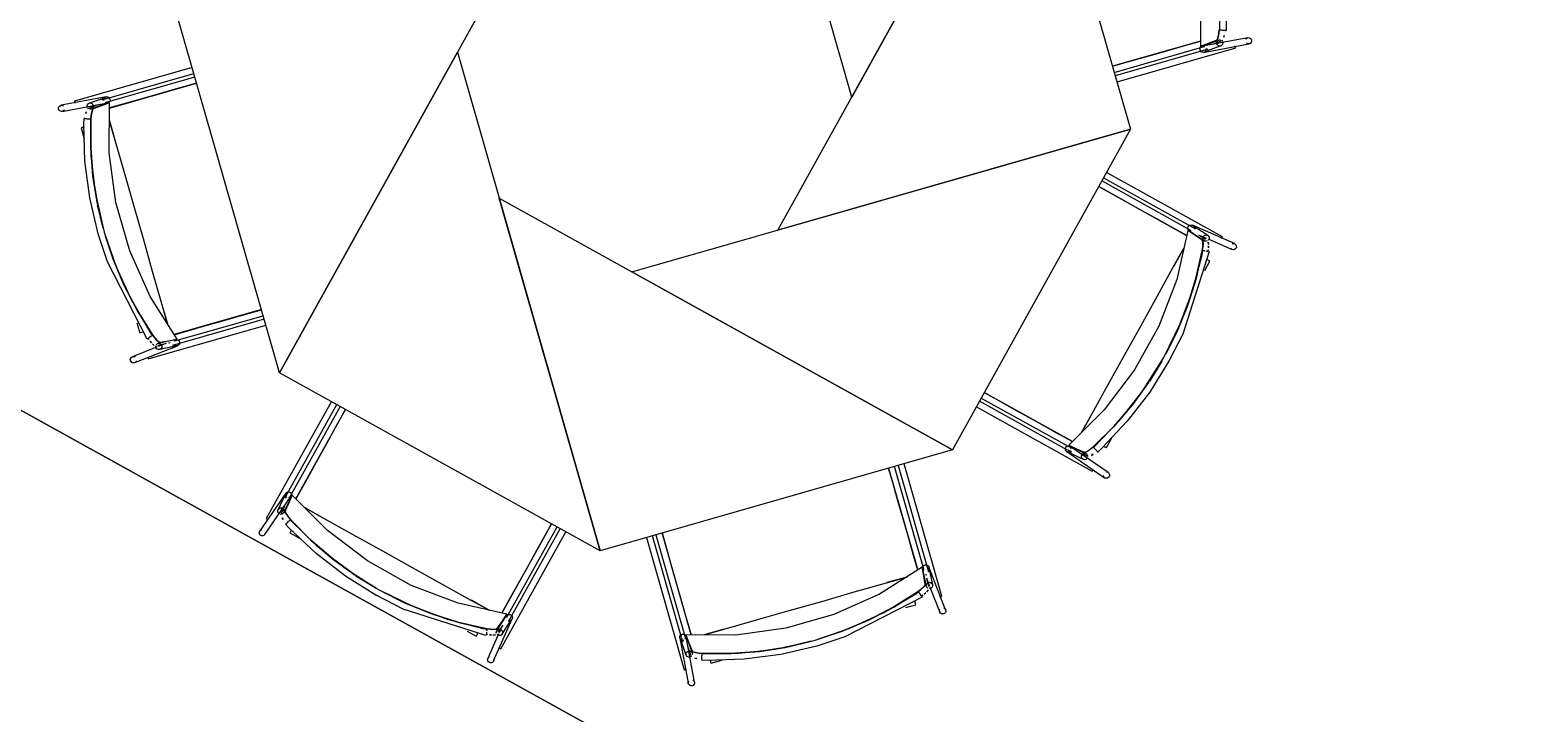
# Model space of a CAD drawing. Header units: metres. Extents: x 2.3 to 42.8, y 0.9 to 31.9.
# Drawn here: x 29.36 to 30.38, y 11.3 to 11.767 of the extents above; entities that cross this region are included whole.
import ezdxf

# ---------------------------------------------------------------- set-up
doc = ezdxf.new("R2010")
doc.units = ezdxf.units.M
for name, color, linetype in [('ARREDI', 9, 'Continuous'), ('PARETI_STRUTTURE', 7, 'Continuous'), ('PORTE_SCALE', 2, 'Continuous')]:
    doc.layers.add(name, color=color, linetype=linetype)

msp = doc.modelspace()

# ---------------------------------------------------------------- linework, layer by layer
at = {"layer": 'ARREDI'}
for points in [[(29.8246, 12.0618), (30.0436, 11.9402), (29.922, 11.7211)], [(30.0436, 11.9401), (30.1125, 11.6992), (29.8716, 11.6303)], [(29.5309, 11.5329), (29.462, 11.7738), (29.7029, 11.8427)], [(29.75, 11.4113), (29.5309, 11.5329), (29.6525, 11.752)], [(30.1125, 11.6992), (29.9909, 11.4802), (29.7718, 11.6018)], [(29.9909, 11.4802), (29.75, 11.4113), (29.6811, 11.6522)]]:
    msp.add_lwpolyline(points, close=True, dxfattribs=at)
for points in [[(30.131, 11.9145), (30.1295, 11.9165), (30.128, 11.9182), (30.1267, 11.9193), (30.1258, 11.9196), (30.12, 11.9185), (30.1142, 11.9173), (30.1325, 11.8884), (30.1465, 11.8571), (30.1559, 11.8241), (30.1606, 11.7902), (30.1604, 11.756), (30.1659, 11.758), (30.1714, 11.7602)], [(30.1714, 11.7602), (30.172, 11.7609), (30.1725, 11.7625), (30.1729, 11.7647), (30.1731, 11.7672)], [(30.1731, 11.7672), (30.1729, 11.7646), (30.1725, 11.7624), (30.172, 11.7608), (30.1714, 11.7601)], [(30.1748, 11.7669), (30.1742, 11.7669), (30.1737, 11.7669), (30.1735, 11.767)], [(30.1775, 11.7667), (30.1778, 11.7667), (30.1778, 11.7667), (30.1777, 11.7667), (30.1775, 11.7667), (30.177, 11.7668), (30.1763, 11.7668), (30.1755, 11.7668), (30.1748, 11.7669)], [(30.1766, 11.7634), (30.1763, 11.7621)], [(30.1763, 11.7621), (30.1766, 11.7633)], [(30.1912, 11.7607), (30.1916, 11.7613), (30.1922, 11.7617), (30.1927, 11.7618), (30.1927, 11.7618), (30.193, 11.7619), (30.1937, 11.7618), (30.1944, 11.7614)], [(30.1944, 11.7615), (30.1949, 11.7609), (30.1952, 11.7602), (30.1952, 11.7595), (30.195, 11.7587), (30.1946, 11.7581), (30.194, 11.7577), (30.1935, 11.7576), (30.1932, 11.7575), (30.1925, 11.7576), (30.1918, 11.758)], [(30.1002, 11.7423), (30.1041, 11.7434), (30.1187, 11.7476), (30.1334, 11.7518), (30.1481, 11.756), (30.1604, 11.7595)], [(30.1609, 11.7522), (30.1604, 11.7528), (30.1601, 11.7534), (30.16, 11.7542), (30.1602, 11.7549), (30.1607, 11.7555)], [(30.1634, 11.7557), (30.1604, 11.756)], [(30.1604, 11.756), (30.1634, 11.7557)], [(30.1642, 11.7545), (30.1643, 11.7537), (30.1641, 11.753), (30.1636, 11.7524), (30.163, 11.752), (30.1625, 11.7518), (30.1625, 11.7518), (30.1623, 11.7518), (30.1615, 11.7519), (30.1609, 11.7522)], [(30.1753, 11.7598), (30.1698, 11.7577), (30.1684, 11.7572)], [(30.171, 11.7602), (30.1712, 11.7596)], [(30.1724, 11.7565), (30.1719, 11.757), (30.1715, 11.7577), (30.1715, 11.7585), (30.1717, 11.7592), (30.1721, 11.7598), (30.1721, 11.7598), (30.1727, 11.7602), (30.1728, 11.7602), (30.1734, 11.7604), (30.1741, 11.7603)], [(30.1753, 11.7594), (30.1756, 11.7587), (30.1757, 11.758), (30.1755, 11.7572), (30.1751, 11.7566), (30.175, 11.7566), (30.1745, 11.7562), (30.1743, 11.7562), (30.1738, 11.7561), (30.173, 11.7562), (30.1724, 11.7565)], [(30.1841, 11.7556), (30.1839, 11.7563)], [(30.1844, 11.7549), (30.1843, 11.7551), (30.1841, 11.7556)], [(30.1844, 11.7548), (30.1844, 11.7548)], [(29.4109, 11.7188), (29.4109, 11.7195), (29.4111, 11.7203), (29.4115, 11.7209), (29.4122, 11.7213), (29.4126, 11.7214), (29.4126, 11.7214), (29.4129, 11.7215), (29.4136, 11.7214), (29.4143, 11.721)], [(29.4143, 11.721), (29.4148, 11.7205), (29.4151, 11.7198), (29.4152, 11.7191), (29.415, 11.7183), (29.4145, 11.7177)], [(29.4743, 11.7308), (29.4711, 11.7299), (29.4564, 11.7257), (29.4417, 11.7215), (29.427, 11.7173), (29.4148, 11.7138)], [(29.3808, 11.7118), (29.3803, 11.7123), (29.38, 11.713), (29.3799, 11.7138), (29.3801, 11.7145), (29.3806, 11.7151), (29.3812, 11.7155), (29.3817, 11.7157), (29.3819, 11.7157), (29.3827, 11.7156), (29.3833, 11.7153)], [(29.384, 11.7126), (29.3836, 11.712), (29.3829, 11.7116), (29.3825, 11.7114), (29.3825, 11.7114), (29.3822, 11.7114), (29.3815, 11.7115), (29.3808, 11.7118)], [(29.3908, 11.7184), (29.3908, 11.7185)], [(29.3908, 11.7184), (29.3909, 11.7181), (29.391, 11.7176)], [(29.391, 11.7176), (29.3912, 11.717)], [(29.3988, 11.7112), (29.3986, 11.7099)], [(29.3986, 11.7099), (29.3988, 11.7111)], [(29.3998, 11.7139), (29.3995, 11.7146), (29.3995, 11.7153), (29.3997, 11.716), (29.4001, 11.7166), (29.4001, 11.7166), (29.4007, 11.717), (29.4008, 11.7171), (29.4014, 11.7172), (29.4021, 11.7171), (29.4028, 11.7168)], [(29.3999, 11.7134), (29.4054, 11.7155), (29.4067, 11.7161)], [(29.4028, 11.7168), (29.4033, 11.7162), (29.4036, 11.7155), (29.4037, 11.7148), (29.4035, 11.7141), (29.4031, 11.7135), (29.4031, 11.7135), (29.4025, 11.7131), (29.4023, 11.713), (29.4018, 11.7129), (29.401, 11.713)], [(29.4019, 11.7061), (29.4021, 11.7061), (29.4023, 11.7086), (29.4027, 11.7109), (29.4032, 11.7124), (29.4037, 11.7131)], [(29.4037, 11.7131), (29.4032, 11.7124), (29.4027, 11.7108), (29.4023, 11.7085), (29.4021, 11.7061)], [(29.4442, 11.5587), (29.4457, 11.5568), (29.4472, 11.5551), (29.4485, 11.554), (29.4493, 11.5537), (29.4551, 11.5548), (29.4609, 11.5559), (29.4426, 11.5849), (29.4286, 11.6162), (29.4192, 11.6491), (29.4146, 11.6831), (29.4148, 11.7173), (29.4093, 11.7152), (29.4037, 11.7131)], [(29.4118, 11.7176), (29.4148, 11.7173)], [(29.4148, 11.7173), (29.4118, 11.7176)], [(29.3974, 11.7008), (29.3967, 11.7006), (29.3961, 11.7004), (29.3956, 11.7003), (29.3954, 11.7002)], [(29.3976, 11.7065), (29.3974, 11.7065), (29.3974, 11.7065), (29.3974, 11.7065), (29.3977, 11.7065), (29.3982, 11.7065), (29.3989, 11.7065), (29.3996, 11.7064), (29.4004, 11.7064)], [(29.4004, 11.7064), (29.401, 11.7063), (29.4015, 11.7063), (29.4017, 11.7063)], [(29.4021, 11.7061), (29.4019, 11.7061)], [(29.4065, 11.6482), (29.4034, 11.6672), (29.402, 11.6866), (29.402, 11.7061)], [(29.402, 11.7059), (29.402, 11.6865), (29.4034, 11.6671), (29.4065, 11.6482)], [(29.4186, 11.6915), (29.4147, 11.7049)], [(29.4147, 11.7049), (29.4186, 11.6911), (29.425, 11.669), (29.4313, 11.6468), (29.4377, 11.6245), (29.444, 11.6023), (29.4503, 11.5802), (29.4543, 11.5664)], [(29.3953, 11.7002), (29.3954, 11.7002)], [(30.151, 11.6267), (30.1418, 11.6317), (30.1305, 11.638), (30.1192, 11.6443), (30.1079, 11.6506), (30.0966, 11.6569), (30.0908, 11.6601)], [(29.4104, 11.6317), (29.4066, 11.6476)], [(29.4066, 11.6475), (29.4104, 11.6317)], [(30.1616, 11.6163), (30.1619, 11.6187), (30.162, 11.621), (30.1619, 11.6227), (30.1615, 11.6235), (30.1566, 11.6268), (30.1517, 11.6301), (30.1442, 11.5967), (30.132, 11.5647), (30.1153, 11.5348), (30.0946, 11.5075), (30.0703, 11.4834), (30.0757, 11.481), (30.0811, 11.4786)], [(30.1517, 11.6301), (30.154, 11.6298)], [(30.1526, 11.63), (30.1521, 11.6305), (30.1518, 11.6312), (30.1518, 11.6319), (30.152, 11.6327), (30.1524, 11.6333), (30.1531, 11.6337)], [(30.1531, 11.6337), (30.1538, 11.6338), (30.1545, 11.6338), (30.1548, 11.6337), (30.1548, 11.6337), (30.1552, 11.6334), (30.1557, 11.6329), (30.156, 11.6322), (30.156, 11.6314)], [(29.412, 11.6263), (29.4172, 11.6105), (29.4248, 11.5925), (29.4338, 11.5753), (29.4441, 11.5589)], [(29.4442, 11.5587), (29.4338, 11.5752), (29.4248, 11.5925), (29.4172, 11.6105), (29.412, 11.6263)], [(30.1591, 11.6272), (30.1605, 11.6263), (30.1638, 11.6241)], [(30.1616, 11.6236), (30.1619, 11.6228), (30.1621, 11.6211), (30.162, 11.6189), (30.1616, 11.6163)], [(30.1649, 11.623), (30.1642, 11.6228), (30.1634, 11.6229), (30.1629, 11.6231), (30.1628, 11.6232), (30.1623, 11.6238), (30.162, 11.6244), (30.162, 11.6252), (30.1622, 11.6259), (30.1627, 11.6265), (30.1633, 11.6269)], [(30.1633, 11.6269), (30.164, 11.6271), (30.1647, 11.627), (30.1653, 11.6268), (30.1654, 11.6267), (30.1659, 11.6262), (30.1659, 11.6261), (30.1662, 11.6255), (30.1662, 11.6247), (30.166, 11.624), (30.1655, 11.6234)], [(30.1657, 11.6222), (30.1659, 11.6205)], [(30.1659, 11.6206), (30.1657, 11.6222)], [(30.1658, 11.6183), (30.1658, 11.6196)], [(30.1658, 11.6194), (30.1658, 11.6182)], [(30.1746, 11.6245), (30.1749, 11.6251)], [(30.1749, 11.6251), (30.1752, 11.6255), (30.1753, 11.6258)], [(30.1754, 11.6258), (30.1753, 11.6258)], [(30.1819, 11.6211), (30.1826, 11.6212), (30.1834, 11.6211), (30.1836, 11.6211), (30.1836, 11.6211), (30.184, 11.6208), (30.1846, 11.6203), (30.1848, 11.6196), (30.1849, 11.6188), (30.1847, 11.6181), (30.1842, 11.6175), (30.1836, 11.6171)], [(30.0791, 11.4921), (30.0861, 11.5047), (30.0972, 11.5248), (30.1084, 11.545), (30.1197, 11.5652), (30.1309, 11.5854), (30.142, 11.6055), (30.149, 11.618)], [(30.1616, 11.6163), (30.1573, 11.5973), (30.1514, 11.5787), (30.1441, 11.5607), (30.1366, 11.5458)], [(30.1366, 11.5458), (30.1441, 11.5606), (30.1514, 11.5787), (30.1572, 11.5972), (30.1616, 11.6162)], [(30.149, 11.618), (30.1422, 11.6058)], [(30.162, 11.6165), (30.1622, 11.6164), (30.1627, 11.6163), (30.1633, 11.6162)], [(30.164, 11.6161), (30.1648, 11.616), (30.1654, 11.6159)], [(30.1668, 11.6091), (30.1665, 11.6092), (30.1661, 11.6095), (30.1655, 11.6098), (30.1649, 11.6101)], [(30.1656, 11.6169), (30.1654, 11.6159)], [(30.1654, 11.6159), (30.1656, 11.6169)], [(30.1659, 11.6158), (30.1662, 11.6157), (30.1662, 11.6157), (30.1662, 11.6157)], [(30.1836, 11.6171), (30.1829, 11.6169), (30.1821, 11.617), (30.1819, 11.6171), (30.1819, 11.6171), (30.1815, 11.6173), (30.181, 11.6179)], [(29.4543, 11.5664), (29.4505, 11.5799)], [(29.459, 11.5589), (29.4691, 11.5618), (29.4815, 11.5653), (29.4939, 11.5689), (29.5064, 11.5724), (29.5186, 11.5759)], [(29.4354, 11.5602), (29.4357, 11.5603), (29.4361, 11.5604), (29.4368, 11.5606), (29.4375, 11.5608)], [(29.444, 11.5583), (29.4438, 11.5582), (29.4434, 11.5579), (29.4429, 11.5576)], [(29.4493, 11.5536), (29.4485, 11.5539), (29.4472, 11.555), (29.4457, 11.5567), (29.4442, 11.5587)], [(29.4429, 11.5576), (29.4423, 11.5572), (29.4417, 11.5567), (29.4412, 11.5563), (29.4407, 11.5561), (29.4405, 11.5559)], [(29.4405, 11.5559), (29.4405, 11.5559)], [(29.4411, 11.5563), (29.4418, 11.5555)], [(29.4418, 11.5555), (29.4412, 11.5563)], [(29.4435, 11.5534), (29.4426, 11.5544)], [(29.4426, 11.5544), (29.4435, 11.5534)], [(29.4454, 11.5516), (29.4441, 11.5527)], [(29.4442, 11.5527), (29.4454, 11.5516)], [(29.4505, 11.5501), (29.4501, 11.5494), (29.4495, 11.549), (29.449, 11.5487), (29.4488, 11.5487), (29.4481, 11.5487), (29.4481, 11.5487), (29.4474, 11.549), (29.4469, 11.5495), (29.4465, 11.5502), (29.4464, 11.551)], [(29.4466, 11.5517), (29.447, 11.5523), (29.4475, 11.5528), (29.4481, 11.553), (29.4482, 11.553), (29.449, 11.553), (29.4496, 11.5527), (29.4502, 11.5522), (29.4505, 11.5515), (29.4506, 11.5508), (29.4505, 11.5501)], [(29.4537, 11.5528), (29.452, 11.5525), (29.4478, 11.5516)], [(29.4562, 11.5533), (29.4552, 11.5531)], [(29.4625, 11.5525), (29.4621, 11.5519), (29.4615, 11.5514), (29.4613, 11.5513), (29.4613, 11.5513), (29.4608, 11.5512), (29.4601, 11.5512), (29.4594, 11.5515), (29.4588, 11.552)], [(29.4609, 11.5559), (29.4591, 11.5545)], [(29.4602, 11.5554), (29.4609, 11.5554), (29.4616, 11.5551), (29.4622, 11.5546), (29.4625, 11.554), (29.4626, 11.5532), (29.4625, 11.5525)], [(29.4332, 11.541), (29.4328, 11.5404), (29.4322, 11.5399), (29.432, 11.5398), (29.432, 11.5398), (29.4315, 11.5397), (29.4307, 11.5397), (29.43, 11.54), (29.4295, 11.5405), (29.4291, 11.5412), (29.429, 11.5419), (29.4292, 11.5426)], [(29.4292, 11.5426), (29.4296, 11.5433), (29.4302, 11.5437), (29.4304, 11.5438), (29.4304, 11.5438), (29.4309, 11.544), (29.4316, 11.5439), (29.4323, 11.5437)], [(29.4408, 11.5437), (29.4409, 11.5431)], [(29.4409, 11.5431), (29.4411, 11.5426), (29.4412, 11.5423), (29.4412, 11.5423), (29.4412, 11.5423)], [(30.1254, 11.5269), (30.1339, 11.5409)], [(30.1339, 11.5409), (30.1254, 11.5269)], [(30.0126, 11.5193), (30.0216, 11.5144), (30.0349, 11.5069), (30.0483, 11.4995), (30.0616, 11.4921), (30.0728, 11.4859)], [(30.125, 11.5264), (30.1137, 11.5108), (30.101, 11.496), (30.0872, 11.4823)], [(30.0873, 11.4824), (30.1011, 11.4961), (30.1138, 11.5109), (30.125, 11.5264)], [(29.5761, 11.5078), (29.5706, 11.4981), (29.5632, 11.4847), (29.5558, 11.4713), (29.5484, 11.458), (29.5422, 11.4468)], [(30.0856, 11.5038), (30.0791, 11.4921)], [(30.068, 11.4804), (30.068, 11.4812), (30.0683, 11.4819), (30.0688, 11.4824), (30.0694, 11.4828), (30.0701, 11.4829)], [(30.0719, 11.4796), (30.0714, 11.4791), (30.0708, 11.4787), (30.07, 11.4786), (30.0693, 11.4787), (30.0689, 11.479), (30.0689, 11.479), (30.0687, 11.4791), (30.0682, 11.4797), (30.068, 11.4804)], [(30.0722, 11.4811), (30.0703, 11.4834)], [(30.0703, 11.4834), (30.0722, 11.4811)], [(30.0835, 11.4756), (30.0781, 11.478), (30.0768, 11.4786)], [(30.0791, 11.4753), (30.0791, 11.4761), (30.0794, 11.4768), (30.0799, 11.4773), (30.0805, 11.4777), (30.0813, 11.4778), (30.082, 11.4777), (30.0821, 11.4776), (30.0826, 11.4773), (30.083, 11.4767), (30.0833, 11.476)], [(30.0872, 11.4823), (30.0852, 11.4807), (30.0834, 11.4794), (30.0819, 11.4787), (30.081, 11.4785)], [(30.0811, 11.4786), (30.0819, 11.4787), (30.0834, 11.4795), (30.0853, 11.4808), (30.0872, 11.4823)], [(30.0869, 11.4772), (30.0859, 11.4765)], [(30.0859, 11.4764), (30.0869, 11.4772)], [(30.0882, 11.4809), (30.0878, 11.4814), (30.0875, 11.4818), (30.0873, 11.4819)], [(30.09, 11.4789), (30.0902, 11.4787), (30.0902, 11.4787), (30.0901, 11.4787), (30.09, 11.479), (30.0896, 11.4793), (30.0892, 11.4798), (30.0887, 11.4804), (30.0882, 11.4809)], [(30.0942, 11.4828), (30.0948, 11.4825), (30.0954, 11.4821), (30.0958, 11.4819), (30.0961, 11.4818)], [(29.9671, 11.3981), (29.9642, 11.4081), (29.9607, 11.4205), (29.9571, 11.433), (29.9535, 11.4454), (29.95, 11.4578), (29.9472, 11.4677)], [(30.083, 11.4746), (30.0825, 11.474), (30.0819, 11.4736), (30.0812, 11.4735), (30.0811, 11.4735), (30.0804, 11.4736), (30.0803, 11.4737), (30.0798, 11.474), (30.0793, 11.4746), (30.0791, 11.4753)], [(30.0864, 11.4656), (30.0864, 11.4656), (30.0864, 11.4657), (30.0866, 11.4659), (30.0868, 11.4664)], [(30.0868, 11.4664), (30.0871, 11.467)], [(30.0982, 11.4633), (30.0982, 11.4625), (30.0979, 11.4618), (30.0974, 11.4613), (30.0967, 11.4609), (30.096, 11.4608), (30.0953, 11.4609), (30.0948, 11.4611), (30.0948, 11.4611), (30.0946, 11.4613), (30.0942, 11.4619), (30.0939, 11.4626)], [(30.0961, 11.4651), (30.0968, 11.4649), (30.0973, 11.4647), (30.0973, 11.4647), (30.0975, 11.4646), (30.0979, 11.464), (30.0982, 11.4633)], [(29.6726, 11.358), (29.675, 11.3577), (29.6773, 11.3576), (29.679, 11.3577), (29.6798, 11.3581), (29.6831, 11.363), (29.6864, 11.3679), (29.653, 11.3754), (29.621, 11.3876), (29.591, 11.4043), (29.5637, 11.425), (29.5397, 11.4493), (29.5373, 11.4439), (29.5348, 11.4385)], [(29.5359, 11.4477), (29.5354, 11.4482), (29.535, 11.4488), (29.5349, 11.4496), (29.535, 11.4503), (29.5352, 11.4507), (29.5353, 11.4507), (29.5354, 11.4509), (29.536, 11.4514), (29.5367, 11.4516)], [(29.5367, 11.4516), (29.5374, 11.4516), (29.5381, 11.4513), (29.5387, 11.4508), (29.5391, 11.4502), (29.5392, 11.4494)], [(29.5374, 11.4474), (29.5397, 11.4493)], [(29.5397, 11.4493), (29.5374, 11.4474)], [(29.5308, 11.4366), (29.5303, 11.4371), (29.5299, 11.4377), (29.5298, 11.4384), (29.5298, 11.4385), (29.5299, 11.4392), (29.53, 11.4393), (29.5303, 11.4398), (29.5309, 11.4402), (29.5316, 11.4405)], [(29.5316, 11.4405), (29.5323, 11.4405), (29.5331, 11.4402), (29.5336, 11.4397), (29.534, 11.4391), (29.5341, 11.4383), (29.534, 11.4376), (29.5339, 11.4375), (29.5336, 11.437), (29.533, 11.4365), (29.5323, 11.4363)], [(29.5319, 11.4361), (29.5343, 11.4415), (29.5349, 11.4428)], [(29.5386, 11.4324), (29.537, 11.4344), (29.5357, 11.4362), (29.5349, 11.4377), (29.5348, 11.4386)], [(29.5348, 11.4385), (29.535, 11.4377), (29.5357, 11.4362), (29.5371, 11.4343), (29.5386, 11.4324)], [(29.5606, 11.4337), (29.5484, 11.4405)], [(29.5484, 11.4405), (29.561, 11.4335), (29.5811, 11.4224), (29.6013, 11.4112), (29.6215, 11.3999), (29.6416, 11.3887), (29.6618, 11.3776), (29.6743, 11.3706)], [(29.5196, 11.4214), (29.5188, 11.4214), (29.5181, 11.4217), (29.5175, 11.4222), (29.5172, 11.4229), (29.5171, 11.4236), (29.5172, 11.4243), (29.5174, 11.4248), (29.5174, 11.4248), (29.5176, 11.425), (29.5182, 11.4254), (29.5189, 11.4257)], [(29.5219, 11.4332), (29.5219, 11.4332), (29.522, 11.4332), (29.5222, 11.433), (29.5227, 11.4328)], [(29.5227, 11.4328), (29.5233, 11.4325)], [(29.5327, 11.4337), (29.5335, 11.4327)], [(29.5335, 11.4327), (29.5328, 11.4337)], [(29.5352, 11.4296), (29.535, 11.4294), (29.535, 11.4294), (29.535, 11.4295), (29.5352, 11.4296), (29.5356, 11.43), (29.5361, 11.4304), (29.5367, 11.4309), (29.5372, 11.4314)], [(29.5372, 11.4314), (29.5377, 11.4318), (29.538, 11.4321), (29.5382, 11.4323)], [(29.5391, 11.4254), (29.5387, 11.4247), (29.5384, 11.4242), (29.5382, 11.4237), (29.5381, 11.4235)], [(29.5827, 11.3946), (29.5671, 11.4059), (29.5523, 11.4186), (29.5386, 11.4324)], [(29.5387, 11.4323), (29.5524, 11.4185), (29.5672, 11.4058), (29.5827, 11.3946)], [(29.683, 11.3686), (29.688, 11.3777), (29.6943, 11.3891), (29.7006, 11.4003), (29.7069, 11.4117), (29.7131, 11.423), (29.7168, 11.4297)], [(29.5214, 11.4235), (29.5212, 11.4228), (29.521, 11.4223), (29.521, 11.4223), (29.5208, 11.4221), (29.5203, 11.4217), (29.5196, 11.4214)], [(29.7924, 11.4234), (29.7961, 11.4102), (29.8003, 11.3955), (29.8045, 11.3808), (29.8087, 11.3661), (29.8122, 11.3538)], [(29.9673, 11.3833), (29.9692, 11.3847), (29.9709, 11.3863), (29.972, 11.3875), (29.9723, 11.3884), (29.9712, 11.3942), (29.9701, 11.4), (29.9411, 11.3817), (29.9098, 11.3677), (29.8769, 11.3583), (29.8429, 11.3536), (29.8087, 11.3538), (29.8108, 11.3483), (29.8129, 11.3428)], [(29.9701, 11.4), (29.9714, 11.3982)], [(29.9706, 11.3992), (29.9706, 11.4), (29.9709, 11.4007), (29.9714, 11.4012), (29.972, 11.4016), (29.9728, 11.4017), (29.9735, 11.4015)], [(29.9727, 11.3952), (29.9729, 11.3943)], [(29.9735, 11.4015), (29.9741, 11.4012), (29.9746, 11.4006), (29.9747, 11.4003), (29.9747, 11.4003), (29.9748, 11.3999), (29.9748, 11.3991), (29.9745, 11.3984), (29.974, 11.3979)], [(29.5832, 11.3942), (29.5971, 11.3857)], [(29.5971, 11.3857), (29.5832, 11.3942)], [(29.8211, 11.3538), (29.8349, 11.3577), (29.857, 11.364), (29.8792, 11.3704), (29.9015, 11.3767), (29.9237, 11.3831), (29.9458, 11.3894), (29.9596, 11.3933)], [(29.9596, 11.3933), (29.9461, 11.3895)], [(29.9724, 11.3884), (29.9721, 11.3876), (29.971, 11.3863), (29.9693, 11.3848), (29.9673, 11.3832)], [(29.9743, 11.3856), (29.9737, 11.386), (29.9732, 11.3866), (29.973, 11.3871), (29.973, 11.3873), (29.973, 11.388), (29.9733, 11.3887), (29.9738, 11.3892), (29.9745, 11.3896), (29.9752, 11.3897), (29.9759, 11.3895)], [(29.9732, 11.3927), (29.9735, 11.3911), (29.9744, 11.3869)], [(29.9743, 11.3845), (29.9733, 11.3832)], [(29.9733, 11.3832), (29.9744, 11.3845)], [(29.9759, 11.3895), (29.9766, 11.3891), (29.977, 11.3886), (29.9773, 11.388), (29.9773, 11.3879), (29.9773, 11.3872), (29.9773, 11.3871), (29.977, 11.3865), (29.9765, 11.3859), (29.9758, 11.3856), (29.975, 11.3855)], [(29.6726, 11.358), (29.6536, 11.3623), (29.635, 11.3682), (29.617, 11.3755), (29.602, 11.383)], [(29.6021, 11.383), (29.6169, 11.3755), (29.635, 11.3682), (29.6535, 11.3623), (29.6725, 11.358)], [(29.6743, 11.3706), (29.6621, 11.3774)], [(29.8997, 11.351), (29.9155, 11.3563), (29.9335, 11.3638), (29.9507, 11.3728), (29.9671, 11.3832)], [(29.9673, 11.3832), (29.9508, 11.3729), (29.9335, 11.3639), (29.9155, 11.3563), (29.8997, 11.351)], [(29.9658, 11.3745), (29.9657, 11.3747), (29.9656, 11.3752), (29.9654, 11.3758), (29.9652, 11.3765)], [(29.9677, 11.3831), (29.9678, 11.3829), (29.9681, 11.3825), (29.9684, 11.382)], [(29.9684, 11.382), (29.9688, 11.3814), (29.9693, 11.3808), (29.9697, 11.3802), (29.9699, 11.3798), (29.9701, 11.3796)], [(29.9705, 11.3809), (29.9697, 11.3802)], [(29.9697, 11.3802), (29.9705, 11.3809)], [(29.9701, 11.3795), (29.9701, 11.3795)], [(29.9726, 11.3826), (29.9716, 11.3816)], [(29.9716, 11.3817), (29.9726, 11.3826)], [(29.9823, 11.3798), (29.9829, 11.38)], [(29.9829, 11.38), (29.9834, 11.3801), (29.9837, 11.3802), (29.9837, 11.3802), (29.9837, 11.3802)], [(29.6864, 11.3679), (29.6861, 11.3656)], [(29.6862, 11.367), (29.6868, 11.3675), (29.6875, 11.3678), (29.6882, 11.3678), (29.6889, 11.3676), (29.6895, 11.3672), (29.69, 11.3665)], [(29.69, 11.3665), (29.6901, 11.3658), (29.69, 11.3651), (29.69, 11.3648), (29.69, 11.3648), (29.6897, 11.3644), (29.6892, 11.3639), (29.6885, 11.3636), (29.6877, 11.3636)], [(29.9834, 11.3682), (29.9827, 11.3686), (29.9823, 11.3692), (29.9822, 11.3694), (29.9822, 11.3694), (29.982, 11.3699), (29.9821, 11.3707), (29.9823, 11.3714)], [(29.985, 11.3722), (29.9856, 11.3718), (29.9861, 11.3713), (29.9862, 11.371), (29.9862, 11.371), (29.9863, 11.3705), (29.9863, 11.3698), (29.986, 11.3691), (29.9855, 11.3685), (29.9848, 11.3682), (29.9841, 11.3681), (29.9834, 11.3682)], [(29.6654, 11.3528), (29.6655, 11.3531), (29.6657, 11.3535), (29.6661, 11.3541), (29.6664, 11.3547)], [(29.6721, 11.3542), (29.6732, 11.354)], [(29.6724, 11.3556), (29.6723, 11.3548), (29.6722, 11.3542)], [(29.6732, 11.354), (29.6722, 11.3542)], [(29.6727, 11.3576), (29.6727, 11.3574), (29.6726, 11.3569), (29.6725, 11.3563)], [(29.6798, 11.358), (29.6791, 11.3577), (29.6774, 11.3575), (29.6751, 11.3576), (29.6726, 11.358)], [(29.6757, 11.3538), (29.6745, 11.3538)], [(29.6746, 11.3538), (29.6759, 11.3538)], [(29.6785, 11.3539), (29.6768, 11.3537)], [(29.6769, 11.3537), (29.6785, 11.3538)], [(29.6793, 11.3547), (29.6791, 11.3554), (29.6792, 11.3562), (29.6794, 11.3567), (29.6795, 11.3568), (29.68, 11.3573), (29.6801, 11.3573), (29.6807, 11.3576), (29.6815, 11.3576), (29.6822, 11.3574), (29.6828, 11.3569), (29.6832, 11.3563)], [(29.6832, 11.3563), (29.6834, 11.3556), (29.6833, 11.3549), (29.683, 11.3543), (29.683, 11.3542), (29.6825, 11.3537), (29.6824, 11.3537), (29.6817, 11.3534), (29.681, 11.3534), (29.6803, 11.3536), (29.6797, 11.3541)], [(29.6835, 11.3605), (29.6826, 11.3591), (29.6802, 11.3556)], [(29.805, 11.3533), (29.8055, 11.3539), (29.8062, 11.3542), (29.8069, 11.3542), (29.8077, 11.354), (29.8083, 11.3536)], [(29.8084, 11.3508), (29.8087, 11.3538)], [(29.8087, 11.3538), (29.8084, 11.3508)], [(29.8345, 11.3576), (29.8211, 11.3538)], [(29.6721, 11.3537), (29.672, 11.3534), (29.672, 11.3533), (29.672, 11.3534)], [(29.6808, 11.345), (29.6814, 11.3447)], [(29.6814, 11.3447), (29.6818, 11.3444), (29.6821, 11.3443)], [(29.6821, 11.3442), (29.6821, 11.3442)], [(29.8072, 11.35), (29.8065, 11.3499), (29.8057, 11.3502), (29.8051, 11.3506), (29.8047, 11.3512), (29.8046, 11.3517), (29.8046, 11.3517), (29.8045, 11.3519), (29.8046, 11.3527), (29.805, 11.3533)], [(29.8126, 11.3389), (29.8105, 11.3445), (29.8099, 11.3458)], [(29.8778, 11.3455), (29.8588, 11.3425), (29.8394, 11.341), (29.8199, 11.3411)], [(29.8201, 11.3411), (29.8395, 11.341), (29.8589, 11.3425), (29.8778, 11.3455)], [(29.8943, 11.3495), (29.8784, 11.3456)], [(29.8785, 11.3456), (29.8943, 11.3495)], [(29.6734, 11.336), (29.6732, 11.3367), (29.6733, 11.3375), (29.6734, 11.3377), (29.6734, 11.3377), (29.6736, 11.3381), (29.6742, 11.3386)], [(29.6774, 11.3377), (29.6775, 11.337), (29.6774, 11.3362), (29.6774, 11.336), (29.6774, 11.336), (29.6771, 11.3356), (29.6766, 11.335), (29.6759, 11.3347), (29.6751, 11.3347), (29.6744, 11.3349), (29.6738, 11.3354), (29.6734, 11.336)], [(29.8121, 11.3389), (29.8114, 11.3386), (29.8107, 11.3385), (29.81, 11.3387), (29.8094, 11.3391), (29.8094, 11.3392), (29.809, 11.3397), (29.8089, 11.3399), (29.8088, 11.3405), (29.8089, 11.3412), (29.8092, 11.3419)], [(29.8092, 11.3419), (29.8098, 11.3424), (29.8105, 11.3427), (29.8112, 11.3427), (29.8119, 11.3426), (29.8125, 11.3421), (29.8125, 11.3421), (29.8129, 11.3415), (29.813, 11.3414), (29.8131, 11.3408), (29.813, 11.3401)], [(29.8129, 11.3428), (29.8136, 11.3422), (29.8152, 11.3417), (29.8175, 11.3413), (29.8199, 11.3411)], [(29.8199, 11.3411), (29.8174, 11.3413), (29.8151, 11.3417), (29.8136, 11.3422), (29.8129, 11.3428)], [(29.8148, 11.3379), (29.8161, 11.3377)], [(29.8161, 11.3377), (29.8149, 11.3379)], [(29.8195, 11.3367), (29.8195, 11.3365), (29.8195, 11.3364), (29.8195, 11.3365), (29.8195, 11.3368), (29.8195, 11.3373), (29.8195, 11.3379), (29.8196, 11.3387), (29.8196, 11.3394)], [(29.8196, 11.3394), (29.8197, 11.3401), (29.8197, 11.3405), (29.8197, 11.3407)], [(29.8252, 11.3365), (29.8254, 11.3358), (29.8256, 11.3352), (29.8257, 11.3347), (29.8258, 11.3344)], [(29.8258, 11.3344), (29.8258, 11.3344)], [(29.8076, 11.3299), (29.8075, 11.3299)], [(29.8076, 11.3299), (29.8079, 11.33), (29.8084, 11.3301)], [(29.8084, 11.3301), (29.809, 11.3303)], [(29.8142, 11.3199), (29.8137, 11.3193), (29.813, 11.319), (29.8122, 11.319), (29.8115, 11.3192), (29.8109, 11.3196), (29.8105, 11.3202), (29.8103, 11.3207), (29.8103, 11.321), (29.8104, 11.3217), (29.8107, 11.3224)], [(29.8134, 11.323), (29.814, 11.3226), (29.8144, 11.322), (29.8146, 11.3215), (29.8146, 11.3215), (29.8146, 11.3213), (29.8145, 11.3205), (29.8142, 11.3199)]]:
    msp.add_lwpolyline(points, dxfattribs=at)
at = {"layer": 'PARETI_STRUTTURE'}
for points in [[(29.8292, 16.1959), (27.7268, 12.4094), (30.9651, 10.6144), (32.2297, 10.6135)], [(34.128, 10.6122), (30.9651, 10.6144), (27.7268, 12.4094), (29.8292, 16.1959)], [(30.1735, 11.767), (30.1731, 11.7921), (30.1702, 11.817), (30.1648, 11.8415), (30.164, 11.8443)], [(30.1682, 11.8455), (30.1739, 11.8208), (30.1771, 11.7957), (30.1779, 11.7705), (30.1778, 11.7667)], [(30.1927, 11.7618), (30.1617, 11.7561)], [(30.1604, 11.7595), (30.1002, 11.7423)], [(30.1014, 11.7381), (30.1629, 11.7557)], [(30.1623, 11.753), (30.1021, 11.7358)], [(30.1033, 11.7316), (30.1844, 11.7548)], [(30.1618, 11.7563), (30.1619, 11.7563), (30.1621, 11.7564), (30.1622, 11.7564), (30.1623, 11.7565), (30.1624, 11.7565), (30.1625, 11.7566), (30.1627, 11.7566), (30.1628, 11.7566), (30.1629, 11.7567), (30.163, 11.7567), (30.1632, 11.7568), (30.1633, 11.7568), (30.1634, 11.7569), (30.1635, 11.7569), (30.1637, 11.757), (30.1638, 11.757), (30.1639, 11.7571), (30.164, 11.7571), (30.1642, 11.7571), (30.1643, 11.7572), (30.1644, 11.7572), (30.1645, 11.7573), (30.1647, 11.7573), (30.1648, 11.7574), (30.1649, 11.7574), (30.165, 11.7575), (30.1651, 11.7575), (30.1653, 11.7575), (30.1654, 11.7576), (30.1655, 11.7576), (30.1656, 11.7577), (30.1658, 11.7577), (30.1659, 11.7578), (30.166, 11.7578), (30.1661, 11.7578), (30.1663, 11.7579), (30.1664, 11.7579), (30.1665, 11.758), (30.1666, 11.758), (30.1668, 11.7581), (30.1669, 11.7581), (30.167, 11.7582), (30.1671, 11.7582), (30.1672, 11.7582), (30.1674, 11.7583), (30.1675, 11.7583), (30.1676, 11.7584), (30.1677, 11.7584), (30.1679, 11.7585), (30.168, 11.7585), (30.1681, 11.7586), (30.1682, 11.7586), (30.1684, 11.7586), (30.1685, 11.7587), (30.1686, 11.7587), (30.1687, 11.7588), (30.1689, 11.7588), (30.169, 11.7589), (30.1691, 11.7589), (30.1692, 11.759), (30.1694, 11.759), (30.1695, 11.759), (30.1696, 11.7591), (30.1697, 11.7591), (30.1698, 11.7592), (30.17, 11.7592), (30.1701, 11.7593), (30.1702, 11.7593), (30.1703, 11.7593), (30.1705, 11.7594), (30.1706, 11.7594), (30.1707, 11.7595), (30.1708, 11.7595), (30.171, 11.7596), (30.1711, 11.7596), (30.1712, 11.7597), (30.1713, 11.7597), (30.1715, 11.7597), (30.1716, 11.7598), (30.1717, 11.7598), (30.1718, 11.7599), (30.1719, 11.7599), (30.1721, 11.76), (30.1722, 11.76), (30.1723, 11.7601), (30.1724, 11.7601), (30.1726, 11.7601), (30.1727, 11.7602), (30.1728, 11.7602), (30.1728, 11.7602)], [(30.1625, 11.7518), (30.1935, 11.7576)], [(30.1653, 11.7539), (30.1625, 11.7531)], [(30.1743, 11.7562), (30.1633, 11.7522)], [(30.1698, 11.7577), (30.171, 11.7581)], [(29.4713, 11.7415), (29.3908, 11.7184)], [(29.4731, 11.7349), (29.4123, 11.7175)], [(29.4129, 11.7203), (29.4724, 11.7373)], [(29.4126, 11.7214), (29.3817, 11.7157)], [(29.4008, 11.7171), (29.4119, 11.721)], [(29.4148, 11.7137), (29.4743, 11.7308)], [(29.3825, 11.7114), (29.4134, 11.7172)], [(29.4134, 11.7169), (29.4132, 11.7169), (29.4131, 11.7169), (29.413, 11.7168), (29.4129, 11.7168), (29.4127, 11.7167), (29.4126, 11.7167), (29.4125, 11.7166), (29.4124, 11.7166), (29.4122, 11.7165), (29.4121, 11.7165), (29.412, 11.7165), (29.4119, 11.7164), (29.4117, 11.7164), (29.4116, 11.7163), (29.4115, 11.7163), (29.4114, 11.7162), (29.4113, 11.7162), (29.4111, 11.7162), (29.411, 11.7161), (29.4109, 11.7161), (29.4108, 11.716), (29.4106, 11.716), (29.4105, 11.7159), (29.4104, 11.7159), (29.4103, 11.7159), (29.4101, 11.7158), (29.41, 11.7158), (29.4099, 11.7157), (29.4098, 11.7157), (29.4096, 11.7156), (29.4095, 11.7156), (29.4094, 11.7155), (29.4093, 11.7155), (29.4092, 11.7154), (29.409, 11.7154), (29.4089, 11.7154), (29.4088, 11.7153), (29.4087, 11.7153), (29.4085, 11.7152), (29.4084, 11.7152), (29.4083, 11.7151), (29.4082, 11.7151), (29.408, 11.715), (29.4079, 11.715), (29.4078, 11.715), (29.4077, 11.7149), (29.4075, 11.7149), (29.4074, 11.7148), (29.4073, 11.7148), (29.4072, 11.7147), (29.407, 11.7147), (29.4069, 11.7147), (29.4068, 11.7146), (29.4067, 11.7146), (29.4066, 11.7145), (29.4064, 11.7145), (29.4063, 11.7144), (29.4062, 11.7144), (29.4061, 11.7143), (29.4059, 11.7143), (29.4058, 11.7143), (29.4057, 11.7142), (29.4056, 11.7142), (29.4054, 11.7141), (29.4053, 11.7141), (29.4052, 11.714), (29.4051, 11.714), (29.4049, 11.7139), (29.4048, 11.7139), (29.4047, 11.7139), (29.4046, 11.7138), (29.4045, 11.7138), (29.4043, 11.7137), (29.4042, 11.7137), (29.4041, 11.7136), (29.404, 11.7136), (29.4038, 11.7135), (29.4037, 11.7135), (29.4036, 11.7135), (29.4035, 11.7134), (29.4034, 11.7134), (29.4032, 11.7133), (29.4031, 11.7133), (29.403, 11.7132), (29.4029, 11.7132), (29.4027, 11.7132), (29.4026, 11.7131), (29.4025, 11.7131), (29.4024, 11.713), (29.4023, 11.713)], [(29.4046, 11.7153), (29.4036, 11.715)], [(29.4098, 11.7194), (29.4127, 11.7202)], [(29.407, 11.6278), (29.4013, 11.6524), (29.398, 11.6775), (29.3973, 11.7028), (29.3974, 11.7065)], [(29.4017, 11.7063), (29.4021, 11.6812), (29.405, 11.6563), (29.4104, 11.6318), (29.4112, 11.629)], [(29.3953, 11.7002), (29.3974, 11.6928)], [(30.1754, 11.6258), (30.0962, 11.6698)], [(30.0908, 11.6601), (30.1509, 11.6267)], [(30.1537, 11.6301), (30.0929, 11.6639)], [(30.0941, 11.666), (30.157, 11.6311)], [(29.4112, 11.629), (29.4193, 11.6053), (29.4297, 11.5825), (29.4424, 11.5608), (29.444, 11.5584)], [(30.153, 11.6297), (30.154, 11.6293)], [(30.1629, 11.6231), (30.1531, 11.6295)], [(30.1836, 11.6211), (30.1548, 11.6337)], [(29.4405, 11.5559), (29.4133, 11.6086), (29.407, 11.6278)], [(30.1598, 11.6267), (30.1643, 11.6248)], [(30.1621, 11.6254), (30.1605, 11.6263)], [(30.166, 11.6241), (30.1819, 11.6171)], [(30.1353, 11.5433), (30.1463, 11.5658), (30.1551, 11.5893), (30.1614, 11.6135), (30.162, 11.6165)], [(30.1662, 11.6157), (30.1482, 11.5593), (30.139, 11.5412)], [(30.1633, 11.6028), (30.1668, 11.6091)], [(29.5204, 11.5694), (29.4578, 11.5515)], [(29.5186, 11.576), (29.459, 11.559)], [(29.4595, 11.5546), (29.5198, 11.5718)], [(29.4334, 11.567), (29.4354, 11.5602)], [(29.4412, 11.5423), (29.5216, 11.5653)], [(29.4474, 11.5505), (29.4304, 11.5438)], [(29.432, 11.5398), (29.4613, 11.5513)], [(29.4481, 11.553), (29.4595, 11.5555)], [(29.4528, 11.5526), (29.4481, 11.5508)], [(29.4502, 11.5519), (29.452, 11.5524)], [(29.4597, 11.5553), (29.4587, 11.5549)], [(30.0873, 11.4819), (30.1048, 11.5), (30.1203, 11.5197), (30.1338, 11.5408), (30.1353, 11.5433)], [(30.139, 11.5412), (30.1257, 11.5197), (30.1103, 11.4997), (30.0929, 11.4813), (30.0902, 11.4787)], [(30.0728, 11.4859), (30.0126, 11.5193)], [(29.5664, 11.5132), (29.5219, 11.4332)], [(29.5362, 11.4501), (29.5701, 11.5111)], [(29.5723, 11.5099), (29.5378, 11.4477)], [(29.5422, 11.4468), (29.5761, 11.5078)], [(30.0072, 11.5096), (30.0864, 11.4656)], [(30.0695, 11.48), (30.0093, 11.5134)], [(30.0105, 11.5155), (30.0719, 11.4815)], [(30.0961, 11.4818), (30.0998, 11.4884)], [(30.0689, 11.479), (30.0948, 11.4611)], [(30.0723, 11.4784), (30.0697, 11.4799)], [(30.0803, 11.4737), (30.0697, 11.4787)], [(30.0973, 11.4647), (30.0713, 11.4825)], [(30.0715, 11.4826), (30.0716, 11.4826), (30.0718, 11.4825), (30.0719, 11.4825), (30.072, 11.4824), (30.0721, 11.4824), (30.0722, 11.4823), (30.0724, 11.4823), (30.0725, 11.4822), (30.0726, 11.4821), (30.0727, 11.4821), (30.0728, 11.482), (30.0729, 11.482), (30.0731, 11.4819), (30.0732, 11.4819), (30.0733, 11.4818), (30.0734, 11.4817), (30.0735, 11.4817), (30.0737, 11.4816), (30.0738, 11.4816), (30.0739, 11.4815), (30.074, 11.4815), (30.0741, 11.4814), (30.0742, 11.4814), (30.0744, 11.4813), (30.0745, 11.4812), (30.0746, 11.4812), (30.0747, 11.4811), (30.0748, 11.4811), (30.075, 11.481), (30.0751, 11.481), (30.0752, 11.4809), (30.0753, 11.4809), (30.0754, 11.4808), (30.0755, 11.4807), (30.0757, 11.4807), (30.0758, 11.4806), (30.0759, 11.4806), (30.076, 11.4805), (30.0761, 11.4804), (30.0763, 11.4804), (30.0764, 11.4803), (30.0765, 11.4803), (30.0766, 11.4802), (30.0767, 11.4802), (30.0769, 11.4801), (30.077, 11.4801), (30.0771, 11.48), (30.0772, 11.4799), (30.0773, 11.4799), (30.0775, 11.4798), (30.0776, 11.4798), (30.0777, 11.4797), (30.0778, 11.4797), (30.0779, 11.4796), (30.078, 11.4796), (30.0782, 11.4795), (30.0783, 11.4794), (30.0784, 11.4794), (30.0785, 11.4793), (30.0786, 11.4793), (30.0788, 11.4792), (30.0789, 11.4792), (30.079, 11.4791), (30.0791, 11.479), (30.0792, 11.479), (30.0793, 11.4789), (30.0795, 11.4789), (30.0796, 11.4788), (30.0797, 11.4788), (30.0798, 11.4787), (30.0799, 11.4787), (30.0801, 11.4786), (30.0802, 11.4785), (30.0803, 11.4785), (30.0804, 11.4784), (30.0805, 11.4784), (30.0806, 11.4783), (30.0808, 11.4783), (30.0809, 11.4782), (30.081, 11.4782), (30.0811, 11.4781), (30.0812, 11.478), (30.0814, 11.478), (30.0815, 11.4779), (30.0816, 11.4779), (30.0817, 11.4778), (30.0818, 11.4778), (30.082, 11.4777), (30.0821, 11.4776), (30.0821, 11.4776)], [(30.0781, 11.478), (30.0798, 11.4771)], [(29.9471, 11.4677), (29.9671, 11.3981)], [(29.9714, 11.3986), (29.9513, 11.4689)], [(29.9537, 11.4695), (29.9745, 11.3969)], [(29.9837, 11.3802), (29.9579, 11.4707)], [(29.5352, 11.4507), (29.5174, 11.4248)], [(29.521, 11.4223), (29.5388, 11.4483)], [(29.53, 11.4393), (29.535, 11.4499)], [(29.5389, 11.4481), (29.5389, 11.4479), (29.5388, 11.4478), (29.5388, 11.4477), (29.5387, 11.4476), (29.5386, 11.4475), (29.5386, 11.4474), (29.5385, 11.4472), (29.5385, 11.4471), (29.5384, 11.447), (29.5384, 11.4469), (29.5383, 11.4468), (29.5383, 11.4467), (29.5382, 11.4465), (29.5381, 11.4464), (29.5381, 11.4463), (29.538, 11.4462), (29.538, 11.4461), (29.5379, 11.4459), (29.5379, 11.4458), (29.5378, 11.4457), (29.5377, 11.4456), (29.5377, 11.4455), (29.5376, 11.4454), (29.5376, 11.4452), (29.5375, 11.4451), (29.5375, 11.445), (29.5374, 11.4449), (29.5374, 11.4448), (29.5373, 11.4446), (29.5372, 11.4445), (29.5372, 11.4444), (29.5371, 11.4443), (29.5371, 11.4442), (29.537, 11.444), (29.537, 11.4439), (29.5369, 11.4438), (29.5368, 11.4437), (29.5368, 11.4436), (29.5367, 11.4434), (29.5367, 11.4433), (29.5366, 11.4432), (29.5366, 11.4431), (29.5365, 11.443), (29.5365, 11.4429), (29.5364, 11.4427), (29.5363, 11.4426), (29.5363, 11.4425), (29.5362, 11.4424), (29.5362, 11.4423), (29.5361, 11.4421), (29.5361, 11.442), (29.536, 11.4419), (29.536, 11.4418), (29.5359, 11.4417), (29.5358, 11.4416), (29.5358, 11.4414), (29.5357, 11.4413), (29.5357, 11.4412), (29.5356, 11.4411), (29.5356, 11.441), (29.5355, 11.4408), (29.5354, 11.4407), (29.5354, 11.4406), (29.5353, 11.4405), (29.5353, 11.4404), (29.5352, 11.4403), (29.5352, 11.4401), (29.5351, 11.44), (29.5351, 11.4399), (29.535, 11.4398), (29.5349, 11.4397), (29.5349, 11.4395), (29.5348, 11.4394), (29.5348, 11.4393), (29.5347, 11.4392), (29.5347, 11.4391), (29.5346, 11.4389), (29.5346, 11.4388), (29.5345, 11.4387), (29.5344, 11.4386), (29.5344, 11.4385), (29.5343, 11.4384), (29.5343, 11.4382), (29.5342, 11.4381), (29.5341, 11.438), (29.5341, 11.4379), (29.534, 11.4378), (29.534, 11.4376), (29.5339, 11.4375), (29.5339, 11.4375)], [(29.5347, 11.4473), (29.5361, 11.4499)], [(29.5343, 11.4415), (29.5334, 11.4398)], [(29.5975, 11.3805), (29.576, 11.3939), (29.556, 11.4093), (29.5376, 11.4267), (29.535, 11.4294)], [(29.5382, 11.4323), (29.5563, 11.4148), (29.5759, 11.3993), (29.5971, 11.3858), (29.5996, 11.3843)], [(29.7168, 11.4297), (29.6829, 11.3686)], [(29.6864, 11.3659), (29.7206, 11.4276)], [(29.7228, 11.4264), (29.6873, 11.3626)], [(29.538, 11.4235), (29.5447, 11.4198)], [(29.6821, 11.3442), (29.7266, 11.4243)], [(29.7817, 11.4203), (29.8075, 11.3299)], [(29.8057, 11.3519), (29.7858, 11.4215)], [(29.7882, 11.4222), (29.8085, 11.3513)], [(29.8123, 11.3538), (29.7924, 11.4234)], [(29.973, 11.3871), (29.9705, 11.3986)], [(29.9707, 11.3988), (29.9711, 11.3978)], [(29.9862, 11.371), (29.9747, 11.4003)], [(29.5996, 11.3843), (29.6221, 11.3733), (29.6456, 11.3645), (29.6698, 11.3582), (29.6728, 11.3576)], [(29.9734, 11.3918), (29.9752, 11.3871)], [(29.9741, 11.3893), (29.9736, 11.3911)], [(29.9755, 11.3864), (29.9822, 11.3694)], [(29.672, 11.3533), (29.6155, 11.3714), (29.5975, 11.3806)], [(29.897, 11.3502), (29.9207, 11.3583), (29.9435, 11.3688), (29.9652, 11.3814), (29.9676, 11.3831)], [(29.9701, 11.3795), (29.9174, 11.3524), (29.8982, 11.3461)], [(29.959, 11.3725), (29.9658, 11.3744)], [(29.6773, 11.336), (29.69, 11.3648)], [(29.6794, 11.3567), (29.6858, 11.3665)], [(29.686, 11.3666), (29.6856, 11.3656)], [(29.6591, 11.3563), (29.6654, 11.3528)], [(29.6807, 11.3544), (29.6734, 11.3377)], [(29.683, 11.3598), (29.6811, 11.3553)], [(29.6817, 11.3575), (29.6826, 11.3591)], [(29.8046, 11.3517), (29.8103, 11.3207)], [(29.8089, 11.3399), (29.805, 11.351)], [(29.8066, 11.3489), (29.8058, 11.3517)], [(29.8146, 11.3215), (29.8088, 11.3525)], [(29.8091, 11.3524), (29.8091, 11.3523), (29.8091, 11.3522), (29.8092, 11.352), (29.8092, 11.3519), (29.8093, 11.3518), (29.8093, 11.3517), (29.8094, 11.3515), (29.8094, 11.3514), (29.8095, 11.3513), (29.8095, 11.3512), (29.8095, 11.351), (29.8096, 11.3509), (29.8096, 11.3508), (29.8097, 11.3507), (29.8097, 11.3506), (29.8098, 11.3504), (29.8098, 11.3503), (29.8098, 11.3502), (29.8099, 11.3501), (29.8099, 11.3499), (29.81, 11.3498), (29.81, 11.3497), (29.8101, 11.3496), (29.8101, 11.3494), (29.8101, 11.3493), (29.8102, 11.3492), (29.8102, 11.3491), (29.8103, 11.3489), (29.8103, 11.3488), (29.8104, 11.3487), (29.8104, 11.3486), (29.8105, 11.3484), (29.8105, 11.3483), (29.8106, 11.3482), (29.8106, 11.3481), (29.8106, 11.348), (29.8107, 11.3478), (29.8107, 11.3477), (29.8108, 11.3476), (29.8108, 11.3475), (29.8109, 11.3473), (29.8109, 11.3472), (29.811, 11.3471), (29.811, 11.347), (29.811, 11.3469), (29.8111, 11.3467), (29.8111, 11.3466), (29.8112, 11.3465), (29.8112, 11.3464), (29.8113, 11.3462), (29.8113, 11.3461), (29.8113, 11.346), (29.8114, 11.3459), (29.8114, 11.3457), (29.8115, 11.3456), (29.8115, 11.3455), (29.8116, 11.3454), (29.8116, 11.3452), (29.8116, 11.3451), (29.8117, 11.345), (29.8117, 11.3449), (29.8118, 11.3448), (29.8118, 11.3446), (29.8119, 11.3445), (29.8119, 11.3444), (29.812, 11.3443), (29.812, 11.3441), (29.8121, 11.344), (29.8121, 11.3439), (29.8121, 11.3438), (29.8122, 11.3436), (29.8122, 11.3435), (29.8123, 11.3434), (29.8123, 11.3433), (29.8124, 11.3431), (29.8124, 11.343), (29.8125, 11.3429), (29.8125, 11.3428), (29.8125, 11.3426), (29.8126, 11.3425), (29.8126, 11.3424), (29.8127, 11.3423), (29.8127, 11.3422), (29.8128, 11.342), (29.8128, 11.3419), (29.8128, 11.3418), (29.8129, 11.3417), (29.8129, 11.3415), (29.813, 11.3414), (29.813, 11.3414)], [(29.8107, 11.3436), (29.811, 11.3427)], [(29.8982, 11.3461), (29.8736, 11.3403), (29.8485, 11.3371), (29.8232, 11.3363), (29.8195, 11.3364)], [(29.8197, 11.3408), (29.8448, 11.3412), (29.8697, 11.3441), (29.8942, 11.3495), (29.897, 11.3502)], [(29.8258, 11.3344), (29.8332, 11.3365)]]:
    msp.add_lwpolyline(points, dxfattribs=at)
at = {"layer": 'PORTE_SCALE'}
for centre, radius, start, end in [((24.4632, 2.7732), 10.5309, 57.21652, 57.28049), ((30.1908, 8.168), 3.4612, 102.1819, 102.3764), ((34.7524, 12.4321), 4.888, 192.1958, 192.3337), ((20.8295, 17.0564), 10.5309, 327.21652, 327.28049)]:
    msp.add_arc(centre, radius, start, end, dxfattribs=at)

doc.saveas('drawing.dxf')
